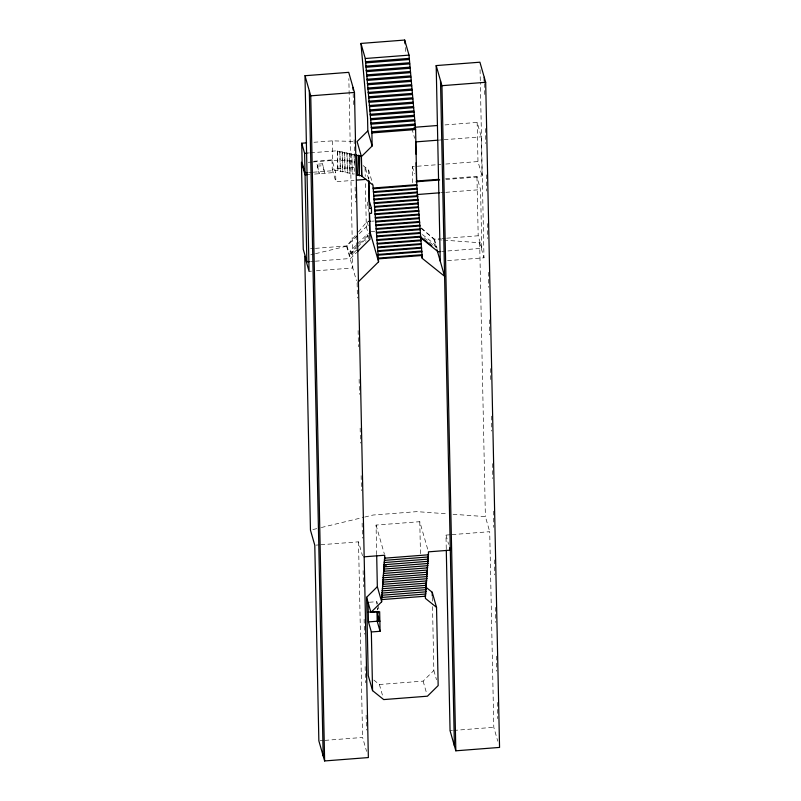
<?xml version="1.0" encoding="UTF-8"?>
<svg xmlns="http://www.w3.org/2000/svg" width="801" height="801" viewBox="0 0 801 801"><rect width="100%" height="100%" fill="white"/><g stroke="black" fill="none" stroke-linecap="round" stroke-linejoin="round"><path stroke-width="0.6" stroke-dasharray="4 3" d="M377.792 608.279L377.702 608.81L377.501 607.709M315.494 253.677L346.553 246.187L355.223 235.774M358.377 231.99L367.048 221.577L368.33 226.052M315.404 248.35L346.993 245.907L366.307 226.773L365.356 181.356M356.125 250.473L351.899 254.658L350.788 253.757L350.067 251.244L356.835 244.545M357.677 243.714L366.978 234.503L368.09 235.394L368.81 237.907L365.426 241.261M351.899 254.658L351.178 252.145L356.255 247.119M359.639 243.764L368.09 235.394M350.788 253.757L356.705 247.899M357.556 247.058L367.699 237.016L366.978 234.503M315.364 261.196L350.598 258.473L356.735 252.385M422.407 234.503L435.083 244.675L434.012 245.737L434.733 248.25M373.817 680.039L379.384 684.505L423.118 681.12L433.842 670.497L432.5 605.906M310.718 254.828L314.302 253.967M312.871 529.561L320.11 527.819M321.311 527.529L363.524 517.346M364.725 517.056L373.176 515.013L416.9 511.639L448.029 513.902M444.976 124.926L477.156 122.433L481.291 136.831L482.102 175.95L444.976 178.823M313.962 142.278L332.325 140.856L354.623 141.447M439.208 140.085L442.923 139.795M444.154 139.704L481.291 136.831M307.023 153.091L309.456 152.901M310.668 152.811L337.401 150.748L338.002 170.993L344.951 171.855L345.151 172.545L352.1 173.406L352.3 174.087L354.483 173.917M337.591 151.429L339.784 151.259L339.974 151.95L340.385 171.504M339.974 151.95L342.167 151.779L342.357 152.46L342.768 172.025M342.357 152.46L344.55 152.29L344.74 152.981L345.151 172.545M344.74 152.981L346.933 152.811L347.123 153.492L347.534 173.056M347.123 153.492L349.316 153.321L349.506 154.012L349.917 173.577M349.506 154.012L351.699 153.842L351.889 154.533L352.3 174.087M351.889 154.533L354.082 154.363L354.272 155.044L354.453 163.604M313.692 161.281L332.055 159.87L335.659 172.435L335.849 181.727L354.072 180.315M308.245 162.313L311.919 162.032M313.141 161.942L332.735 160.42L355.033 161.011M317.056 164.205L319.259 173.697L317.056 164.205L322.523 163.784L324.725 173.276L322.523 163.784M317.096 166.157L322.563 165.737M332.055 159.87L332.245 169.161L354.112 167.469M308.555 172.565L312.11 172.295M313.301 172.205L337.802 170.303L338.002 170.993M307.414 174.618L309.787 174.428M314.523 174.067L335.659 172.435M412.715 182.658L412.375 166.628L440.85 164.435M445.797 164.045L477.977 161.562L482.102 175.95M445.877 179.474L476.965 177.071L480.57 189.637L481.791 248.33L446.568 251.053M440.78 192.721L444.505 192.43M445.756 192.33L480.57 189.637M371.904 221.206L374.337 221.016M371.143 231.539L374.788 231.259M310.548 248.721L314.192 248.44M421.096 228.415L434.452 239.139L440.53 238.668M441.741 238.578L445.386 238.297M446.608 238.207L478.187 235.764L481.791 248.33M310.508 261.567L314.152 261.286M441.701 251.424L445.346 251.144M309.066 271.349L311.499 271.159M316.355 270.788L352.8 267.965L348.846 78.568M447.549 260.645L483.994 257.822L480.33 82.133M376.67 554.652L376.059 525.066L419.784 521.691L428.104 550.688M315.995 545.131L319.639 544.84M320.851 544.75L358.518 541.836L362.503 555.764M446.267 548.785L445.977 535.078L450.833 534.698M452.054 534.607L489.711 531.694L493.796 727.318L497.781 741.235M369.301 602.252L376.78 601.671L377.421 603.904M320.08 740.755L323.724 740.464M324.936 740.374L362.593 737.461L366.588 751.378M450.062 730.702L452.485 730.512M453.706 730.422L493.796 727.318M421.506 227.995L434.012 239.419L442.653 240.05M443.884 240.14L479.669 242.743L483.994 257.822M453.016 514.262L485.386 516.615L489.711 531.694M363.073 165.547L368.65 170.012L372.966 185.091M424.099 237.797L435.804 247.189L435.083 244.675M350.067 251.244L351.178 252.145M411.904 128.711L414.658 138.303M434.452 239.139L437.076 248.28M434.012 239.419L436.315 247.449M412.375 166.628L414.437 173.827M368.65 179.184L365.046 166.618L365.256 176.44M368.12 209.071L369.371 213.426M366.307 226.773L368.36 233.962M445.977 535.078L448.64 544.36M332.245 169.161L335.849 181.727M346.993 245.907L350.598 258.473M346.553 246.187L356.455 280.73M433.842 670.497L436.505 679.779M423.118 681.12L426.773 693.886M376.059 525.066L384.37 554.072M377.742 605.025L379.023 609.491M379.384 684.505L383.038 697.26M377.772 609.661L377.651 609.16L377.651 609.801M405.346 47.489L405.897 53.697M484.365 83.534L484.605 94.778M485.306 128.54L485.616 143.539M486.267 174.798L486.607 191.049M487.288 223.559L487.599 238.558M488.31 272.31L488.62 287.319M489.301 319.819L489.611 334.828M490.312 368.58L490.602 382.337M491.303 416.089L491.624 431.098M492.295 463.599L492.615 478.597M493.286 511.108L493.626 527.358M494.307 559.869L494.618 574.868M495.298 607.378L495.609 622.377M496.32 656.139L496.63 671.138M497.281 702.397L497.621 718.647M480.069 69.677L480.3 80.891M477.156 122.433L477.977 161.562M479.669 242.743L485.386 516.615M476.965 177.071L478.187 235.764M432.31 597.216L432.47 604.665M419.784 521.691L420.455 553.731M368.65 170.012L368.83 178.643M376.78 601.671L376.83 604.114M367.389 202.002L367.469 205.667M353.171 93.647L353.431 106.112M354.132 139.754L354.442 154.703M355.123 187.104L355.434 202.052M356.135 235.694L356.445 250.653M357.126 283.043L357.436 298.052M358.117 330.563L358.458 346.823M359.128 379.344L359.449 394.342M360.15 428.114L360.46 443.113M361.141 475.634L361.451 490.643M362.132 523.153L362.442 538.162M363.123 570.622L363.464 586.823M364.135 619.223L364.445 634.172M365.126 666.572L365.466 682.762M366.137 715.163L366.447 730.111M354.082 154.363L354.432 171.474M351.699 153.842L352.1 173.406M358.518 541.836L362.593 737.461M349.316 153.321L349.717 172.886M346.933 152.811L347.334 172.375M344.55 152.29L344.951 171.855M342.167 151.779L342.568 171.344M339.784 151.259L340.185 170.823M337.401 150.748L337.802 170.303M332.325 140.856L332.735 160.42"/><path stroke-width="1.2" d="M377.862 613.075L377.792 612.324L377.892 613.216M436.976 249.742L444.585 276.285L422.307 258.413L416.76 184.641L415.609 129.542L409.011 55.129L404.685 40.05L360.961 43.434L367.559 117.847L367.829 130.883L357.096 141.517L361.421 156.596L361.832 176.16L372.966 185.091L378.583 261.797L357.977 282.192M361.421 156.596L372.155 145.962L371.884 132.926L365.276 58.513L360.961 43.434M357.616 251.514L369.912 239.339L369.371 213.426L371.554 213.256L371.454 208.36L369.581 201.832M425.711 587.033L432.21 592.249L436.535 607.328L438.167 685.576L427.434 696.199L383.709 699.583L372.565 690.642L368.25 675.563L366.608 597.316L377.341 586.692L376.7 555.884M366.608 597.316L370.933 612.395L381.666 601.771L381.606 598.838L381.817 599.589L425.551 596.204L425.491 593.271L425.711 594.032L381.977 597.406L381.757 596.655L381.817 599.589M365.276 58.513L409.011 55.129M365.346 61.767L409.081 58.393M365.667 62.889L409.401 59.504M365.737 66.153L409.471 62.768M366.057 67.264L409.792 63.88M366.127 70.528L409.862 67.144M304.981 75.725L348.715 72.34L354.483 92.445L368.36 757.566L324.625 760.95L318.858 740.845L314.783 545.221L310.458 530.142L304.74 256.27L309.066 271.349L304.981 75.725L310.748 95.83L324.625 760.95M440.26 261.206L436.185 65.582L479.909 62.198L485.676 82.303L499.554 747.423L455.829 750.807L450.062 730.702L446.287 550.027M366.447 71.639L410.172 68.265M366.518 74.904L410.242 71.519M366.838 76.015L410.563 72.641M366.898 79.279L410.633 75.895M367.218 80.4L410.953 77.016M367.289 83.654L411.023 80.28M367.609 84.776L411.344 81.392M367.679 88.03L411.414 84.656M367.999 89.151L411.734 85.767M310.748 95.83L354.483 92.445M436.185 65.582L441.942 85.687L485.676 82.303M368.07 92.415L411.794 89.031M368.39 93.527L412.115 90.153M368.45 96.791L412.185 93.407M368.77 97.902L412.505 94.528M368.84 101.166L412.575 97.782M369.161 102.288L412.895 98.903M369.231 105.542L412.966 102.168M369.551 106.663L413.286 103.279M369.621 109.917L413.356 106.543M369.942 111.039L413.676 107.654M370.012 114.303L413.737 110.918M370.332 115.414L414.057 112.04M370.392 118.678L414.127 115.294M370.713 119.79L414.447 116.415M370.783 123.054L414.517 119.669M371.103 124.175L414.838 120.791M371.173 127.429L414.908 124.055M371.494 128.55L415.228 125.166M414.037 127.319L437.556 125.497M371.564 131.805L415.288 128.43M371.884 132.926L415.609 129.542M307.374 172.656L305.001 172.846L302.127 162.793L301.717 143.229L306.613 142.848M415.949 154.122L415.689 141.897L437.967 140.175M301.717 143.229L304.6 153.281L307.023 153.091M359.449 175.639L359.248 174.958L357.066 175.119L356.866 174.438L356.465 154.873L356.655 155.564L358.848 155.394L359.038 156.075L359.449 175.639L361.631 175.469L361.832 176.16M359.038 156.075L361.231 155.905L361.631 175.469M309.296 261.667L306.863 261.847L303.259 249.281L301.446 162.233L305.051 174.798L307.414 174.618M356.505 180.125L366.227 179.374M416.12 162.683L416.51 181.026L438.788 179.304M416.039 181.787L439.659 179.955M373.036 188.025L416.76 184.641M373.246 188.776L416.981 185.401M373.306 191.719L417.041 188.335M373.526 192.47L417.261 189.086M373.586 195.404L417.321 192.02M373.807 196.155L417.531 192.781M439.539 192.811L417.151 194.543L417.201 196.826M373.867 199.089L417.591 195.714M374.077 199.849L417.812 196.465M374.137 202.783L417.872 199.399M374.357 203.534L418.092 200.15M374.417 206.468L418.152 203.084M374.638 207.219L418.362 203.844M371.454 208.36L369.261 208.53L368.68 180.415M374.698 210.152L418.432 206.778M374.908 210.913L418.643 207.529M374.978 213.847L418.703 210.463M375.188 214.598L418.923 211.214M375.248 217.532L418.983 214.147M375.469 218.283L419.203 214.908M368.26 221.487L370.693 221.296M375.529 221.226L419.263 217.842M375.749 221.977L419.474 218.593M375.809 224.911L419.534 221.527M376.019 225.662L419.754 222.288M376.08 228.595L419.814 225.221M376.3 229.356L420.034 225.972M376.36 232.29L420.094 228.906M376.58 233.041L420.305 229.657M376.64 235.975L420.375 232.59M376.85 236.726L420.585 233.351M376.911 239.659L420.645 236.285M377.131 240.42L420.865 237.036M377.191 243.354L420.925 239.97M377.411 244.105L421.146 240.721M377.471 247.038L421.206 243.654M377.682 247.789L421.416 244.415M377.752 250.723L421.476 247.349M377.962 251.484L421.696 248.1M378.022 254.418L421.757 251.033M378.242 255.169L421.977 251.784M440.49 251.524L438.057 251.704L419.924 237.156M378.302 258.102L422.037 254.728M378.523 258.863L422.247 255.479M364.055 556.825L384.7 555.233L384.76 558.167L428.495 554.783L428.435 551.849L450.302 550.157L449.631 547.834M428.345 556.965L428.124 556.204L428.185 559.138L384.45 562.522L384.39 559.589L384.61 560.34L428.345 556.965L428.285 554.032L428.495 554.783M428.034 561.321L427.814 560.57L427.874 563.503L384.14 566.888L384.079 563.954L384.3 564.705L428.034 561.321L427.974 558.387L428.185 559.138M427.874 563.503L427.664 562.753L427.724 565.686L383.989 569.06L383.929 566.127L386.362 565.947M427.564 567.869L427.354 567.108L427.414 570.042L383.679 573.426L383.619 570.492L383.839 571.243L427.564 567.869L427.504 564.925L427.724 565.686M427.253 572.224L427.043 571.473L427.103 574.407L383.369 577.781L383.309 574.848L383.529 575.609L427.253 572.224L427.213 570.272M426.943 576.59L426.733 575.829L426.793 578.763L383.058 582.147L382.998 579.213L383.218 579.964L426.943 576.59L426.883 573.656L427.103 574.407M426.633 580.945L426.422 580.194L426.482 583.128L382.748 586.512L382.688 583.569L382.908 584.33L426.633 580.945L426.573 578.012L426.793 578.763M426.322 585.311L426.112 584.55L426.172 587.483L382.437 590.868L382.377 587.934L382.598 588.685L426.322 585.311L426.262 582.377L426.482 583.128M426.022 589.666L425.802 588.915L425.862 591.849L382.127 595.233L382.067 592.299L382.287 593.05L426.022 589.666L425.952 586.732L426.172 587.483M368.26 612.124L375.739 611.543M370.933 612.395L379.664 611.724L380.075 631.288L371.344 631.959L368.46 621.906L368.049 602.342M368.46 621.906L377.191 621.236L380.075 631.288M421.076 237.296L431.809 245.907M436.535 607.328L425.401 598.387L425.331 595.453L425.551 596.204M377.812 611.984L377.852 611.433M378.192 617.541L377.882 616.82L377.922 618.482L377.952 617.08M378.593 621.416C377.611 614.727 378.422 622.677 378.222 620.194M415.689 141.897L415.889 142.588M416.51 181.026L416.7 181.707M421.646 256.09L422.307 258.413M367.829 130.883L372.155 145.962M378.583 261.797L369.932 231.639L369.541 213.146M425.862 591.849L425.641 591.098L425.711 594.032M384.76 558.167L384.55 557.406L384.61 560.34M384.45 562.522L384.24 561.771L384.3 564.705M383.929 566.127L384.14 566.888M383.989 569.06L383.769 568.309L383.839 571.243M383.679 573.426L383.459 572.675L383.529 575.609M383.369 577.781L383.148 577.03L383.218 579.964M383.058 582.147L382.848 581.396L382.908 584.33M382.748 586.512L382.538 585.751L382.598 588.685M382.437 590.868L382.227 590.117L382.287 593.05M382.127 595.233L381.917 594.472L381.977 597.406M377.341 586.692L381.666 601.771M379.864 621.506L376.981 611.453L377.191 621.236M404.685 40.05L405.016 43.775M484.235 77.276L484.315 81.031M441.942 85.687L455.829 750.807M440.5 80.661L454.387 745.781M432.21 592.249L432.29 595.974M368.881 181.106L369.311 202.052M371.344 631.959L372.565 690.642M358.848 155.394L359.248 174.958M356.655 155.564L357.066 175.119M353.041 87.419L353.091 89.912M309.306 90.803L323.183 755.924M304.6 153.281L305.001 172.846M305.051 174.798L306.863 261.847"/></g></svg>
